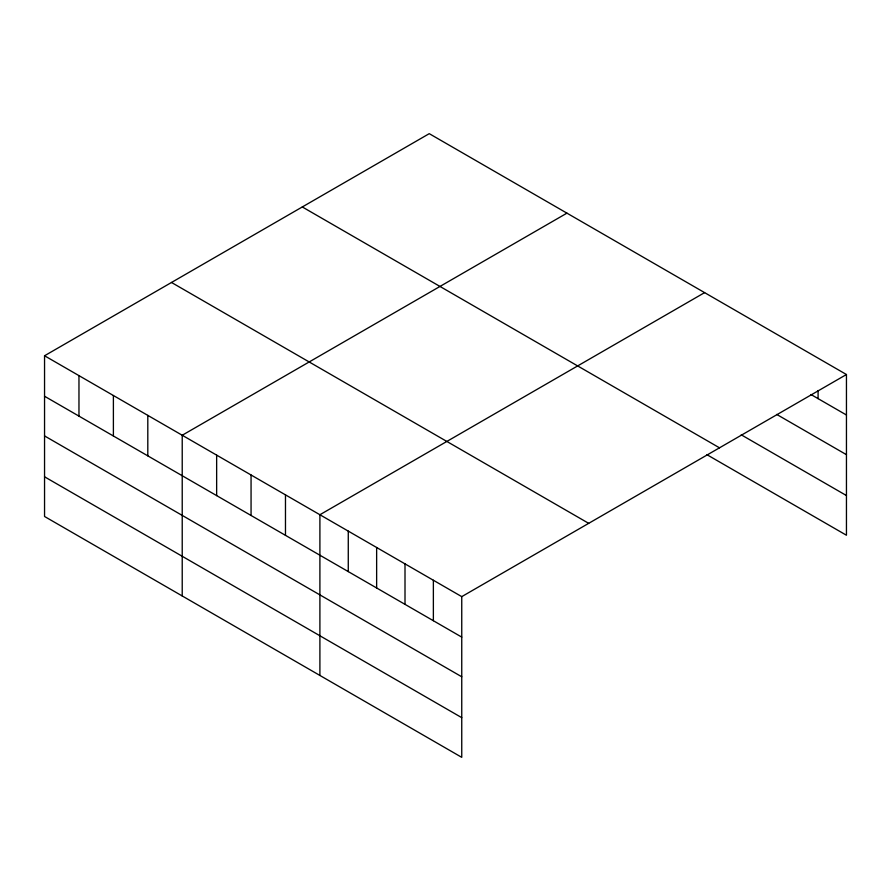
<?xml version="1.0" encoding="UTF-8"?>
<svg xmlns="http://www.w3.org/2000/svg" width="891" height="891" viewBox="0 0 891 891"><rect width="100%" height="100%" fill="white"/><g stroke="black" fill="none" stroke-linecap="round" stroke-linejoin="round"><path stroke-width="1.34" d="M461.75 676.781L461.75 596.636L44.55 355.765L44.55 516.479L461.75 757.339L461.75 676.781L44.55 435.922M706.964 454.7L846.45 535.235L846.45 374.521L429.25 133.661L44.55 355.765M566.932 213.149L182.221 435.254L182.221 595.956M704.603 292.627L319.902 514.742L319.902 675.445M461.75 596.636L846.45 374.521M810.988 394.535L846.45 415.006M776.707 414.415L846.45 454.677M741.245 434.819L846.45 495.552M302.305 206.957L719.494 447.817M171.506 282.469L588.695 523.34M44.55 396.25L461.75 637.11M44.55 476.796L461.75 717.667M818.083 390.525L818.083 398.622M433.371 580.253L433.371 620.726M405.004 563.88L405.004 604.354M376.637 547.497L376.637 587.971M348.27 531.114L348.27 571.599M285.476 494.873L285.476 535.346M251.062 474.992L251.062 515.477M216.647 455.123L216.647 495.608M147.806 415.384L147.806 455.858M113.391 395.515L113.391 435.989M78.965 375.634L78.965 416.119"/></g></svg>
